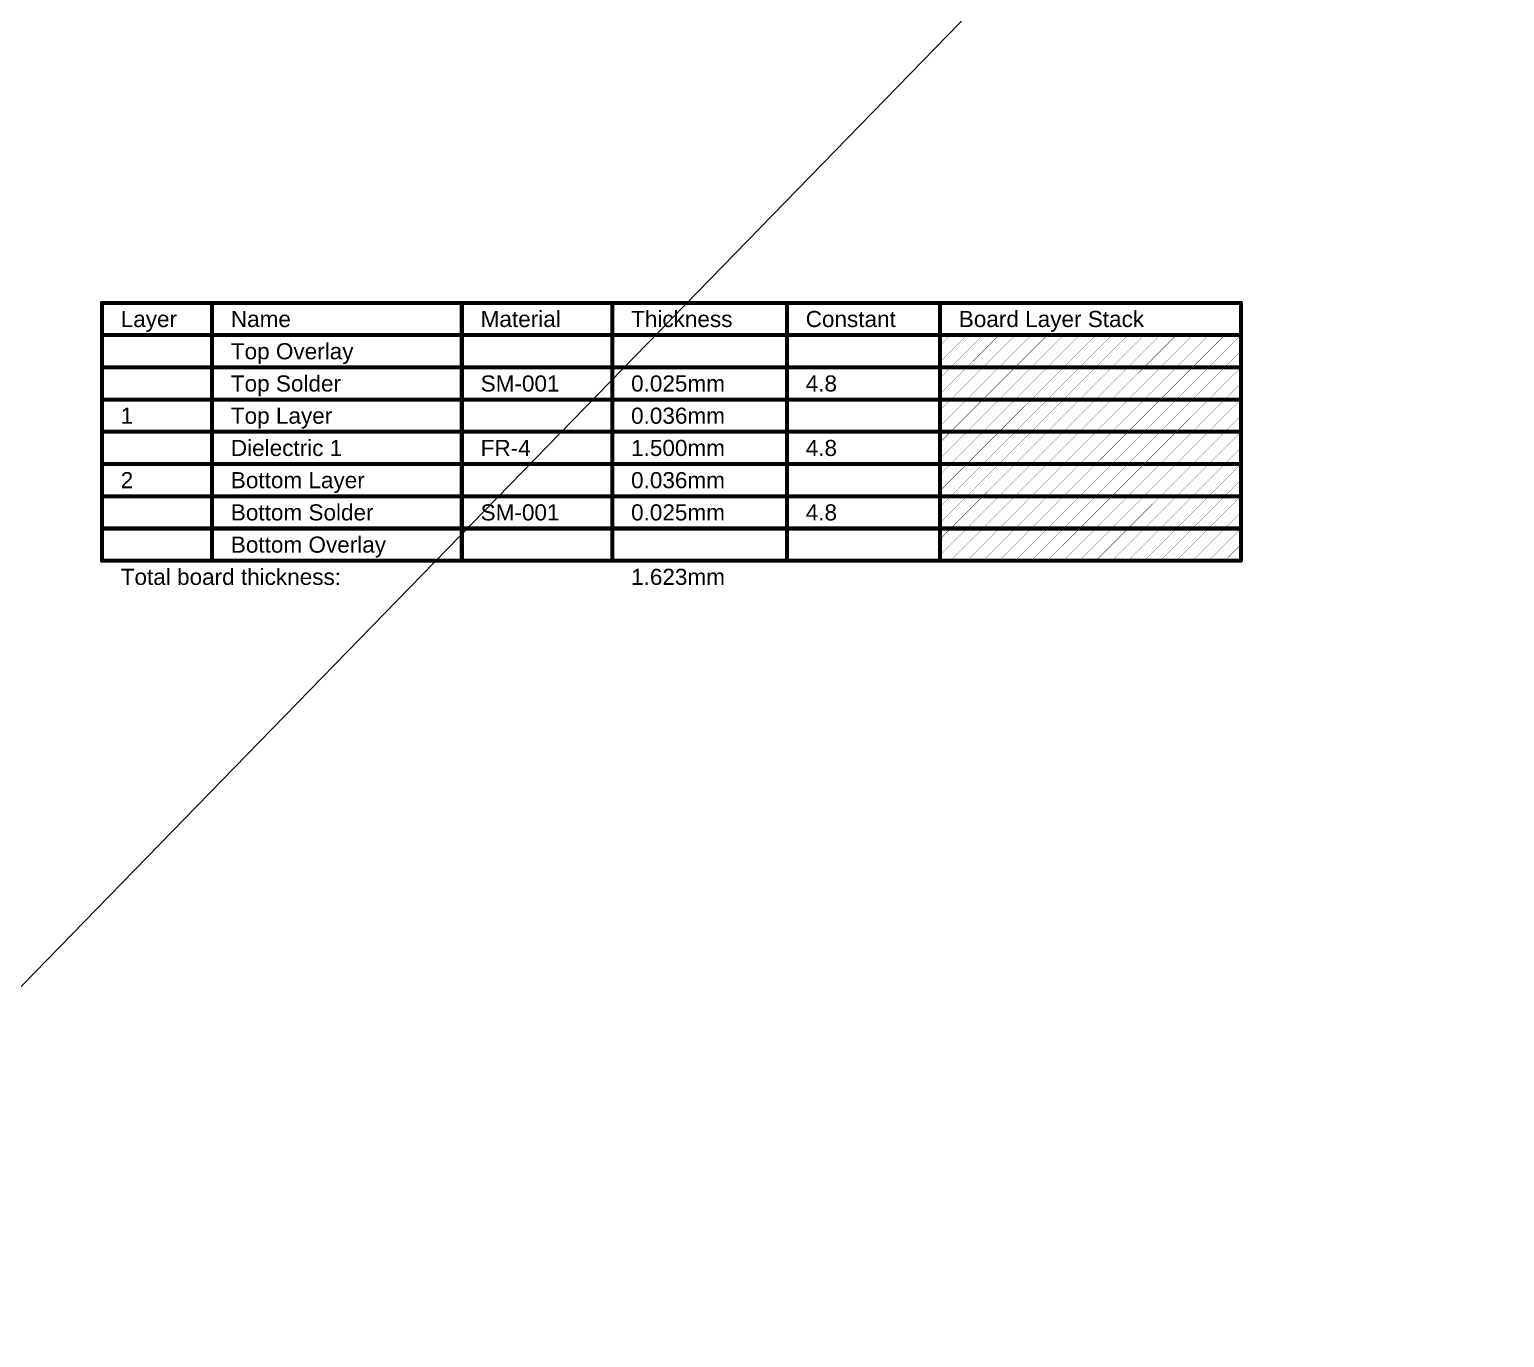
# Model space of a CAD drawing. Header units: inches. Extents: x -3 to 195, y 0 to 199.
# Drawn here: x 4.17 to 9.66, y 0.93 to 5.8 of the extents above; entities that cross this region are included whole.
import ezdxf

# ---------------------------------------------------------------- set-up
doc = ezdxf.new("R2010")
doc.units = ezdxf.units.IN
doc.header["$MEASUREMENT"] = 0
doc.layers.add('Fabrication', color=76, linetype='Continuous')
doc.layers.add('Top Solder', color=216, linetype='Continuous')
doc.styles.add('Arial', font='', dxfattribs={"height": 0.2})
doc.styles.get('Arial').set_extended_font_data('Arial')

# ---------------------------------------------------------------- blocks, each defined once
blk = doc.blocks.new('P____DI_3333_8_81')
at = {"layer": 'Top Solder'}
blk.add_line((0.004, 0.0488), (-197.8284, 192.6649), dxfattribs=at)

msp = doc.modelspace()

# ---------------------------------------------------------------- linework, layer by layer
at = {"layer": 'Fabrication'}
for points, const_width in [([(4.4401, 3.825), (4.4401, 4.785)], 0.015), ([(4.4401, 4.785), (8.679, 4.785)], 0.015), ([(4.85, 3.825), (4.85, 4.785)], 0.015), ([(5.7797, 3.825), (5.7797, 4.785)], 0.015), ([(6.3396, 3.825), (6.3396, 4.785)], 0.015), ([(6.9894, 3.825), (6.9894, 4.785)], 0.015), ([(7.5593, 3.825), (7.5593, 4.785)], 0.015), ([(8.679, 3.825), (8.679, 4.785)], 0.015), ([(4.4401, 4.665), (8.679, 4.665)], 0.015), ([(7.5593, 4.6253), (7.599, 4.665)], 0.001), ([(7.5593, 4.5653), (7.659, 4.665)], 0.001), ([(7.599, 4.545), (7.719, 4.665)], 0.001), ([(7.659, 4.545), (7.779, 4.665)], 0.001), ([(7.719, 4.545), (7.839, 4.665)], 0.001), ([(7.779, 4.545), (7.899, 4.665)], 0.001), ([(7.839, 4.545), (7.959, 4.665)], 0.001), ([(7.899, 4.545), (8.019, 4.665)], 0.001), ([(7.959, 4.545), (8.079, 4.665)], 0.001), ([(8.019, 4.545), (8.139, 4.665)], 0.001), ([(8.079, 4.545), (8.199, 4.665)], 0.001), ([(8.139, 4.545), (8.259, 4.665)], 0.001), ([(8.199, 4.545), (8.319, 4.665)], 0.001), ([(8.259, 4.545), (8.379, 4.665)], 0.001), ([(8.319, 4.545), (8.439, 4.665)], 0.001), ([(8.379, 4.545), (8.499, 4.665)], 0.001), ([(8.439, 4.545), (8.559, 4.665)], 0.001), ([(8.499, 4.545), (8.619, 4.665)], 0.001), ([(8.559, 4.545), (8.679, 4.665)], 0.001), ([(8.619, 4.545), (8.679, 4.605)], 0.001), ([(4.4401, 4.545), (4.85, 4.545)], 0.015), ([(4.85, 4.545), (5.7797, 4.545)], 0.015), ([(5.7797, 4.545), (6.3396, 4.545)], 0.015), ([(6.3396, 4.545), (6.9894, 4.545)], 0.015), ([(6.9894, 4.545), (7.5593, 4.545)], 0.015), ([(7.5593, 4.545), (8.679, 4.545)], 0.015), ([(7.5593, 4.5053), (7.599, 4.545)], 0.001), ([(7.5593, 4.4453), (7.659, 4.545)], 0.001), ([(7.599, 4.425), (7.719, 4.545)], 0.001), ([(7.659, 4.425), (7.779, 4.545)], 0.001), ([(7.719, 4.425), (7.839, 4.545)], 0.001), ([(7.779, 4.425), (7.899, 4.545)], 0.001), ([(7.839, 4.425), (7.959, 4.545)], 0.001), ([(7.899, 4.425), (8.019, 4.545)], 0.001), ([(7.959, 4.425), (8.079, 4.545)], 0.001), ([(8.019, 4.425), (8.139, 4.545)], 0.001), ([(8.079, 4.425), (8.199, 4.545)], 0.001), ([(8.139, 4.425), (8.259, 4.545)], 0.001), ([(8.199, 4.425), (8.319, 4.545)], 0.001), ([(8.259, 4.425), (8.379, 4.545)], 0.001), ([(8.319, 4.425), (8.439, 4.545)], 0.001), ([(8.379, 4.425), (8.499, 4.545)], 0.001), ([(8.439, 4.425), (8.559, 4.545)], 0.001), ([(8.499, 4.425), (8.619, 4.545)], 0.001), ([(8.559, 4.425), (8.679, 4.545)], 0.001), ([(8.619, 4.425), (8.679, 4.485)], 0.001), ([(4.4401, 4.425), (4.85, 4.425)], 0.015), ([(4.85, 4.425), (5.7797, 4.425)], 0.015), ([(5.7797, 4.425), (6.3396, 4.425)], 0.015), ([(6.3396, 4.425), (6.9894, 4.425)], 0.015), ([(6.9894, 4.425), (7.5593, 4.425)], 0.015), ([(7.5593, 4.425), (8.679, 4.425)], 0.015), ([(7.5593, 4.3853), (7.599, 4.425)], 0.001), ([(7.5593, 4.3253), (7.659, 4.425)], 0.001), ([(7.599, 4.305), (7.719, 4.425)], 0.001), ([(7.659, 4.305), (7.779, 4.425)], 0.001), ([(7.719, 4.305), (7.839, 4.425)], 0.001), ([(7.779, 4.305), (7.899, 4.425)], 0.001), ([(7.839, 4.305), (7.959, 4.425)], 0.001), ([(7.899, 4.305), (8.019, 4.425)], 0.001), ([(7.959, 4.305), (8.079, 4.425)], 0.001), ([(8.019, 4.305), (8.139, 4.425)], 0.001), ([(8.079, 4.305), (8.199, 4.425)], 0.001), ([(8.139, 4.305), (8.259, 4.425)], 0.001), ([(8.199, 4.305), (8.319, 4.425)], 0.001), ([(8.259, 4.305), (8.379, 4.425)], 0.001), ([(8.319, 4.305), (8.439, 4.425)], 0.001), ([(8.379, 4.305), (8.499, 4.425)], 0.001), ([(8.439, 4.305), (8.559, 4.425)], 0.001), ([(8.499, 4.305), (8.619, 4.425)], 0.001), ([(8.559, 4.305), (8.679, 4.425)], 0.001), ([(8.619, 4.305), (8.679, 4.365)], 0.001), ([(4.4401, 4.305), (4.85, 4.305)], 0.015), ([(4.85, 4.305), (5.7797, 4.305)], 0.015), ([(5.7797, 4.305), (6.3396, 4.305)], 0.015), ([(6.3396, 4.305), (6.9894, 4.305)], 0.015), ([(6.9894, 4.305), (7.5593, 4.305)], 0.015), ([(7.5593, 4.305), (8.679, 4.305)], 0.015), ([(7.5593, 4.2653), (7.599, 4.305)], 0.001), ([(7.5593, 4.2053), (7.659, 4.305)], 0.001), ([(7.599, 4.185), (7.719, 4.305)], 0.001), ([(7.659, 4.185), (7.779, 4.305)], 0.001), ([(7.719, 4.185), (7.839, 4.305)], 0.001), ([(7.779, 4.185), (7.899, 4.305)], 0.001), ([(7.839, 4.185), (7.959, 4.305)], 0.001), ([(7.899, 4.185), (8.019, 4.305)], 0.001), ([(7.959, 4.185), (8.079, 4.305)], 0.001), ([(8.019, 4.185), (8.139, 4.305)], 0.001), ([(8.079, 4.185), (8.199, 4.305)], 0.001), ([(8.139, 4.185), (8.259, 4.305)], 0.001), ([(8.199, 4.185), (8.319, 4.305)], 0.001), ([(8.259, 4.185), (8.379, 4.305)], 0.001), ([(8.319, 4.185), (8.439, 4.305)], 0.001), ([(8.379, 4.185), (8.499, 4.305)], 0.001), ([(8.439, 4.185), (8.559, 4.305)], 0.001), ([(8.499, 4.185), (8.619, 4.305)], 0.001), ([(8.559, 4.185), (8.679, 4.305)], 0.001), ([(8.619, 4.185), (8.679, 4.245)], 0.001), ([(4.4401, 4.185), (4.85, 4.185)], 0.015), ([(4.85, 4.185), (5.7797, 4.185)], 0.015), ([(5.7797, 4.185), (6.3396, 4.185)], 0.015), ([(6.3396, 4.185), (6.9894, 4.185)], 0.015), ([(6.9894, 4.185), (7.5593, 4.185)], 0.015), ([(7.5593, 4.185), (8.679, 4.185)], 0.015), ([(7.5593, 4.1453), (7.599, 4.185)], 0.001), ([(7.5593, 4.0853), (7.659, 4.185)], 0.001), ([(7.599, 4.065), (7.719, 4.185)], 0.001), ([(7.659, 4.065), (7.779, 4.185)], 0.001), ([(7.719, 4.065), (7.839, 4.185)], 0.001), ([(7.779, 4.065), (7.899, 4.185)], 0.001), ([(7.839, 4.065), (7.959, 4.185)], 0.001), ([(7.899, 4.065), (8.019, 4.185)], 0.001), ([(7.959, 4.065), (8.079, 4.185)], 0.001), ([(8.019, 4.065), (8.139, 4.185)], 0.001), ([(8.079, 4.065), (8.199, 4.185)], 0.001), ([(8.139, 4.065), (8.259, 4.185)], 0.001), ([(8.199, 4.065), (8.319, 4.185)], 0.001), ([(8.259, 4.065), (8.379, 4.185)], 0.001), ([(8.319, 4.065), (8.439, 4.185)], 0.001), ([(8.379, 4.065), (8.499, 4.185)], 0.001), ([(8.439, 4.065), (8.559, 4.185)], 0.001), ([(8.499, 4.065), (8.619, 4.185)], 0.001), ([(8.559, 4.065), (8.679, 4.185)], 0.001), ([(8.619, 4.065), (8.679, 4.125)], 0.001), ([(4.4401, 4.065), (4.85, 4.065)], 0.015), ([(4.85, 4.065), (5.7797, 4.065)], 0.015), ([(5.7797, 4.065), (6.3396, 4.065)], 0.015), ([(6.3396, 4.065), (6.9894, 4.065)], 0.015), ([(6.9894, 4.065), (7.5593, 4.065)], 0.015), ([(7.5593, 4.065), (8.679, 4.065)], 0.015), ([(7.5593, 4.0253), (7.599, 4.065)], 0.001), ([(7.5593, 3.9653), (7.659, 4.065)], 0.001), ([(7.599, 3.945), (7.719, 4.065)], 0.001), ([(7.659, 3.945), (7.779, 4.065)], 0.001), ([(7.719, 3.945), (7.839, 4.065)], 0.001), ([(7.779, 3.945), (7.899, 4.065)], 0.001), ([(7.839, 3.945), (7.959, 4.065)], 0.001), ([(7.899, 3.945), (8.019, 4.065)], 0.001), ([(7.959, 3.945), (8.079, 4.065)], 0.001), ([(8.019, 3.945), (8.139, 4.065)], 0.001), ([(8.079, 3.945), (8.199, 4.065)], 0.001), ([(8.139, 3.945), (8.259, 4.065)], 0.001), ([(8.199, 3.945), (8.319, 4.065)], 0.001), ([(8.259, 3.945), (8.379, 4.065)], 0.001), ([(8.319, 3.945), (8.439, 4.065)], 0.001), ([(8.379, 3.945), (8.499, 4.065)], 0.001), ([(8.439, 3.945), (8.559, 4.065)], 0.001), ([(8.499, 3.945), (8.619, 4.065)], 0.001), ([(8.559, 3.945), (8.679, 4.065)], 0.001), ([(4.4401, 3.945), (4.85, 3.945)], 0.015), ([(4.85, 3.945), (5.7797, 3.945)], 0.015), ([(5.7797, 3.945), (6.3396, 3.945)], 0.015), ([(6.3396, 3.945), (6.9894, 3.945)], 0.015), ([(6.9894, 3.945), (7.5593, 3.945)], 0.015), ([(7.5593, 3.945), (8.679, 3.945)], 0.015), ([(8.619, 3.945), (8.679, 4.005)], 0.001), ([(7.5593, 3.9053), (7.599, 3.945)], 0.001), ([(7.5593, 3.8453), (7.659, 3.945)], 0.001), ([(7.599, 3.825), (7.719, 3.945)], 0.001), ([(7.659, 3.825), (7.779, 3.945)], 0.001), ([(7.719, 3.825), (7.839, 3.945)], 0.001), ([(7.779, 3.825), (7.899, 3.945)], 0.001), ([(7.839, 3.825), (7.959, 3.945)], 0.001), ([(7.899, 3.825), (8.019, 3.945)], 0.001), ([(7.959, 3.825), (8.079, 3.945)], 0.001), ([(8.019, 3.825), (8.139, 3.945)], 0.001), ([(8.079, 3.825), (8.199, 3.945)], 0.001), ([(8.139, 3.825), (8.259, 3.945)], 0.001), ([(8.199, 3.825), (8.319, 3.945)], 0.001), ([(8.259, 3.825), (8.379, 3.945)], 0.001), ([(8.319, 3.825), (8.439, 3.945)], 0.001), ([(8.379, 3.825), (8.499, 3.945)], 0.001), ([(8.439, 3.825), (8.559, 3.945)], 0.001), ([(8.499, 3.825), (8.619, 3.945)], 0.001), ([(8.559, 3.825), (8.679, 3.945)], 0.001), ([(8.619, 3.825), (8.679, 3.885)], 0.001), ([(4.4401, 3.825), (4.85, 3.825)], 0.015), ([(4.85, 3.825), (5.7797, 3.825)], 0.015), ([(5.7797, 3.825), (6.3396, 3.825)], 0.015), ([(6.3396, 3.825), (6.9894, 3.825)], 0.015), ([(6.9894, 3.825), (7.5593, 3.825)], 0.015), ([(7.5593, 3.825), (8.679, 3.825)], 0.015)]:
    msp.add_lwpolyline(points, dxfattribs=dict(at, const_width=const_width))
for points, const_width in [([(4.4363, 4.785, 1), (4.4438, 4.785, 1)], 0.0075), ([(4.4363, 4.785, 1), (4.4438, 4.785, 1)], 0.0075), ([(4.8463, 4.785, 1), (4.8537, 4.785, 1)], 0.0075), ([(5.776, 4.785, 1), (5.7835, 4.785, 1)], 0.0075), ([(6.3359, 4.785, 1), (6.3434, 4.785, 1)], 0.0075), ([(6.9857, 4.785, 1), (6.9932, 4.785, 1)], 0.0075), ([(7.5556, 4.785, 1), (7.5631, 4.785, 1)], 0.0075), ([(8.6752, 4.785, 1), (8.6827, 4.785, 1)], 0.0075), ([(8.6752, 4.785, 1), (8.6827, 4.785, 1)], 0.0075), ([(4.4363, 4.665, 1), (4.4438, 4.665, 1)], 0.0075), ([(8.6752, 4.665, 1), (8.6827, 4.665, 1)], 0.0075), ([(7.5591, 4.6253, 1), (7.5596, 4.6253, 1)], 0.0005), ([(7.5987, 4.665, 1), (7.5992, 4.665, 1)], 0.0005), ([(7.6587, 4.665, 1), (7.6592, 4.665, 1)], 0.0005), ([(7.7187, 4.665, 1), (7.7192, 4.665, 1)], 0.0005), ([(7.7787, 4.665, 1), (7.7792, 4.665, 1)], 0.0005), ([(7.8387, 4.665, 1), (7.8392, 4.665, 1)], 0.0005), ([(7.8987, 4.665, 1), (7.8992, 4.665, 1)], 0.0005), ([(7.9587, 4.665, 1), (7.9592, 4.665, 1)], 0.0005), ([(8.0187, 4.665, 1), (8.0192, 4.665, 1)], 0.0005), ([(8.0787, 4.665, 1), (8.0792, 4.665, 1)], 0.0005), ([(8.1387, 4.665, 1), (8.1392, 4.665, 1)], 0.0005), ([(8.1987, 4.665, 1), (8.1992, 4.665, 1)], 0.0005), ([(8.2587, 4.665, 1), (8.2592, 4.665, 1)], 0.0005), ([(8.3187, 4.665, 1), (8.3192, 4.665, 1)], 0.0005), ([(8.3787, 4.665, 1), (8.3792, 4.665, 1)], 0.0005), ([(8.4387, 4.665, 1), (8.4392, 4.665, 1)], 0.0005), ([(8.4987, 4.665, 1), (8.4992, 4.665, 1)], 0.0005), ([(8.5587, 4.665, 1), (8.5592, 4.665, 1)], 0.0005), ([(8.6187, 4.665, 1), (8.6192, 4.665, 1)], 0.0005), ([(8.6787, 4.665, 1), (8.6792, 4.665, 1)], 0.0005), ([(7.5591, 4.5653, 1), (7.5596, 4.5653, 1)], 0.0005), ([(8.6787, 4.605, 1), (8.6792, 4.605, 1)], 0.0005), ([(4.4363, 4.545, 1), (4.4438, 4.545, 1)], 0.0075), ([(4.8463, 4.545, 1), (4.8537, 4.545, 1)], 0.0075), ([(4.8463, 4.545, 1), (4.8537, 4.545, 1)], 0.0075), ([(5.776, 4.545, 1), (5.7835, 4.545, 1)], 0.0075), ([(5.776, 4.545, 1), (5.7835, 4.545, 1)], 0.0075), ([(6.3359, 4.545, 1), (6.3434, 4.545, 1)], 0.0075), ([(6.3359, 4.545, 1), (6.3434, 4.545, 1)], 0.0075), ([(6.9857, 4.545, 1), (6.9932, 4.545, 1)], 0.0075), ([(6.9857, 4.545, 1), (6.9932, 4.545, 1)], 0.0075), ([(7.5556, 4.545, 1), (7.5631, 4.545, 1)], 0.0075), ([(7.5556, 4.545, 1), (7.5631, 4.545, 1)], 0.0075), ([(7.5591, 4.5053, 1), (7.5596, 4.5053, 1)], 0.0005), ([(7.5987, 4.545, 1), (7.5992, 4.545, 1)], 0.0005), ([(7.5987, 4.545, 1), (7.5992, 4.545, 1)], 0.0005), ([(7.6587, 4.545, 1), (7.6592, 4.545, 1)], 0.0005), ([(7.6587, 4.545, 1), (7.6592, 4.545, 1)], 0.0005), ([(7.7187, 4.545, 1), (7.7192, 4.545, 1)], 0.0005), ([(7.7187, 4.545, 1), (7.7192, 4.545, 1)], 0.0005), ([(7.7787, 4.545, 1), (7.7792, 4.545, 1)], 0.0005), ([(7.7787, 4.545, 1), (7.7792, 4.545, 1)], 0.0005), ([(7.8387, 4.545, 1), (7.8392, 4.545, 1)], 0.0005), ([(7.8387, 4.545, 1), (7.8392, 4.545, 1)], 0.0005), ([(7.8987, 4.545, 1), (7.8992, 4.545, 1)], 0.0005), ([(7.8987, 4.545, 1), (7.8992, 4.545, 1)], 0.0005), ([(7.9587, 4.545, 1), (7.9592, 4.545, 1)], 0.0005), ([(7.9587, 4.545, 1), (7.9592, 4.545, 1)], 0.0005), ([(8.0187, 4.545, 1), (8.0192, 4.545, 1)], 0.0005), ([(8.0187, 4.545, 1), (8.0192, 4.545, 1)], 0.0005), ([(8.0787, 4.545, 1), (8.0792, 4.545, 1)], 0.0005), ([(8.0787, 4.545, 1), (8.0792, 4.545, 1)], 0.0005), ([(8.1387, 4.545, 1), (8.1392, 4.545, 1)], 0.0005), ([(8.1387, 4.545, 1), (8.1392, 4.545, 1)], 0.0005), ([(8.1987, 4.545, 1), (8.1992, 4.545, 1)], 0.0005), ([(8.1987, 4.545, 1), (8.1992, 4.545, 1)], 0.0005), ([(8.2587, 4.545, 1), (8.2592, 4.545, 1)], 0.0005), ([(8.2587, 4.545, 1), (8.2592, 4.545, 1)], 0.0005), ([(8.3187, 4.545, 1), (8.3192, 4.545, 1)], 0.0005), ([(8.3187, 4.545, 1), (8.3192, 4.545, 1)], 0.0005), ([(8.3787, 4.545, 1), (8.3792, 4.545, 1)], 0.0005), ([(8.3787, 4.545, 1), (8.3792, 4.545, 1)], 0.0005), ([(8.4387, 4.545, 1), (8.4392, 4.545, 1)], 0.0005), ([(8.4387, 4.545, 1), (8.4392, 4.545, 1)], 0.0005), ([(8.4987, 4.545, 1), (8.4992, 4.545, 1)], 0.0005), ([(8.4987, 4.545, 1), (8.4992, 4.545, 1)], 0.0005), ([(8.5587, 4.545, 1), (8.5592, 4.545, 1)], 0.0005), ([(8.5587, 4.545, 1), (8.5592, 4.545, 1)], 0.0005), ([(8.6187, 4.545, 1), (8.6192, 4.545, 1)], 0.0005), ([(8.6187, 4.545, 1), (8.6192, 4.545, 1)], 0.0005), ([(8.6752, 4.545, 1), (8.6827, 4.545, 1)], 0.0075), ([(8.6787, 4.545, 1), (8.6792, 4.545, 1)], 0.0005), ([(8.6787, 4.485, 1), (8.6792, 4.485, 1)], 0.0005), ([(4.4363, 4.425, 1), (4.4438, 4.425, 1)], 0.0075), ([(4.8463, 4.425, 1), (4.8537, 4.425, 1)], 0.0075), ([(4.8463, 4.425, 1), (4.8537, 4.425, 1)], 0.0075), ([(5.776, 4.425, 1), (5.7835, 4.425, 1)], 0.0075), ([(5.776, 4.425, 1), (5.7835, 4.425, 1)], 0.0075), ([(6.3359, 4.425, 1), (6.3434, 4.425, 1)], 0.0075), ([(6.3359, 4.425, 1), (6.3434, 4.425, 1)], 0.0075), ([(6.9857, 4.425, 1), (6.9932, 4.425, 1)], 0.0075), ([(6.9857, 4.425, 1), (6.9932, 4.425, 1)], 0.0075), ([(7.5556, 4.425, 1), (7.5631, 4.425, 1)], 0.0075), ([(7.5556, 4.425, 1), (7.5631, 4.425, 1)], 0.0075), ([(7.5591, 4.4453, 1), (7.5596, 4.4453, 1)], 0.0005), ([(7.5987, 4.425, 1), (7.5992, 4.425, 1)], 0.0005), ([(7.5987, 4.425, 1), (7.5992, 4.425, 1)], 0.0005), ([(7.6587, 4.425, 1), (7.6592, 4.425, 1)], 0.0005), ([(7.6587, 4.425, 1), (7.6592, 4.425, 1)], 0.0005), ([(7.7187, 4.425, 1), (7.7192, 4.425, 1)], 0.0005), ([(7.7187, 4.425, 1), (7.7192, 4.425, 1)], 0.0005), ([(7.7787, 4.425, 1), (7.7792, 4.425, 1)], 0.0005), ([(7.7787, 4.425, 1), (7.7792, 4.425, 1)], 0.0005), ([(7.8387, 4.425, 1), (7.8392, 4.425, 1)], 0.0005), ([(7.8387, 4.425, 1), (7.8392, 4.425, 1)], 0.0005), ([(7.8987, 4.425, 1), (7.8992, 4.425, 1)], 0.0005), ([(7.8987, 4.425, 1), (7.8992, 4.425, 1)], 0.0005), ([(7.9587, 4.425, 1), (7.9592, 4.425, 1)], 0.0005), ([(7.9587, 4.425, 1), (7.9592, 4.425, 1)], 0.0005), ([(8.0187, 4.425, 1), (8.0192, 4.425, 1)], 0.0005), ([(8.0187, 4.425, 1), (8.0192, 4.425, 1)], 0.0005), ([(8.0787, 4.425, 1), (8.0792, 4.425, 1)], 0.0005), ([(8.0787, 4.425, 1), (8.0792, 4.425, 1)], 0.0005), ([(8.1387, 4.425, 1), (8.1392, 4.425, 1)], 0.0005), ([(8.1387, 4.425, 1), (8.1392, 4.425, 1)], 0.0005), ([(8.1987, 4.425, 1), (8.1992, 4.425, 1)], 0.0005), ([(8.1987, 4.425, 1), (8.1992, 4.425, 1)], 0.0005), ([(8.2587, 4.425, 1), (8.2592, 4.425, 1)], 0.0005), ([(8.2587, 4.425, 1), (8.2592, 4.425, 1)], 0.0005), ([(8.3187, 4.425, 1), (8.3192, 4.425, 1)], 0.0005), ([(8.3187, 4.425, 1), (8.3192, 4.425, 1)], 0.0005), ([(8.3787, 4.425, 1), (8.3792, 4.425, 1)], 0.0005), ([(8.3787, 4.425, 1), (8.3792, 4.425, 1)], 0.0005), ([(8.4387, 4.425, 1), (8.4392, 4.425, 1)], 0.0005), ([(8.4387, 4.425, 1), (8.4392, 4.425, 1)], 0.0005), ([(8.4987, 4.425, 1), (8.4992, 4.425, 1)], 0.0005), ([(8.4987, 4.425, 1), (8.4992, 4.425, 1)], 0.0005), ([(8.5587, 4.425, 1), (8.5592, 4.425, 1)], 0.0005), ([(8.5587, 4.425, 1), (8.5592, 4.425, 1)], 0.0005), ([(8.6187, 4.425, 1), (8.6192, 4.425, 1)], 0.0005), ([(8.6187, 4.425, 1), (8.6192, 4.425, 1)], 0.0005), ([(8.6752, 4.425, 1), (8.6827, 4.425, 1)], 0.0075), ([(8.6787, 4.425, 1), (8.6792, 4.425, 1)], 0.0005), ([(7.5591, 4.3853, 1), (7.5596, 4.3853, 1)], 0.0005), ([(8.6787, 4.365, 1), (8.6792, 4.365, 1)], 0.0005), ([(4.4363, 4.305, 1), (4.4438, 4.305, 1)], 0.0075), ([(4.8463, 4.305, 1), (4.8537, 4.305, 1)], 0.0075), ([(4.8463, 4.305, 1), (4.8537, 4.305, 1)], 0.0075), ([(5.776, 4.305, 1), (5.7835, 4.305, 1)], 0.0075), ([(5.776, 4.305, 1), (5.7835, 4.305, 1)], 0.0075), ([(6.3359, 4.305, 1), (6.3434, 4.305, 1)], 0.0075), ([(6.3359, 4.305, 1), (6.3434, 4.305, 1)], 0.0075), ([(6.9857, 4.305, 1), (6.9932, 4.305, 1)], 0.0075), ([(6.9857, 4.305, 1), (6.9932, 4.305, 1)], 0.0075), ([(7.5556, 4.305, 1), (7.5631, 4.305, 1)], 0.0075), ([(7.5556, 4.305, 1), (7.5631, 4.305, 1)], 0.0075), ([(7.5591, 4.3253, 1), (7.5596, 4.3253, 1)], 0.0005), ([(7.5987, 4.305, 1), (7.5992, 4.305, 1)], 0.0005), ([(7.5987, 4.305, 1), (7.5992, 4.305, 1)], 0.0005), ([(7.6587, 4.305, 1), (7.6592, 4.305, 1)], 0.0005), ([(7.6587, 4.305, 1), (7.6592, 4.305, 1)], 0.0005), ([(7.7187, 4.305, 1), (7.7192, 4.305, 1)], 0.0005), ([(7.7187, 4.305, 1), (7.7192, 4.305, 1)], 0.0005), ([(7.7787, 4.305, 1), (7.7792, 4.305, 1)], 0.0005), ([(7.7787, 4.305, 1), (7.7792, 4.305, 1)], 0.0005), ([(7.8387, 4.305, 1), (7.8392, 4.305, 1)], 0.0005), ([(7.8387, 4.305, 1), (7.8392, 4.305, 1)], 0.0005), ([(7.8987, 4.305, 1), (7.8992, 4.305, 1)], 0.0005), ([(7.8987, 4.305, 1), (7.8992, 4.305, 1)], 0.0005), ([(7.9587, 4.305, 1), (7.9592, 4.305, 1)], 0.0005), ([(7.9587, 4.305, 1), (7.9592, 4.305, 1)], 0.0005), ([(8.0187, 4.305, 1), (8.0192, 4.305, 1)], 0.0005), ([(8.0187, 4.305, 1), (8.0192, 4.305, 1)], 0.0005), ([(8.0787, 4.305, 1), (8.0792, 4.305, 1)], 0.0005), ([(8.0787, 4.305, 1), (8.0792, 4.305, 1)], 0.0005), ([(8.1387, 4.305, 1), (8.1392, 4.305, 1)], 0.0005), ([(8.1387, 4.305, 1), (8.1392, 4.305, 1)], 0.0005), ([(8.1987, 4.305, 1), (8.1992, 4.305, 1)], 0.0005), ([(8.1987, 4.305, 1), (8.1992, 4.305, 1)], 0.0005), ([(8.2587, 4.305, 1), (8.2592, 4.305, 1)], 0.0005), ([(8.2587, 4.305, 1), (8.2592, 4.305, 1)], 0.0005), ([(8.3187, 4.305, 1), (8.3192, 4.305, 1)], 0.0005), ([(8.3187, 4.305, 1), (8.3192, 4.305, 1)], 0.0005), ([(8.3787, 4.305, 1), (8.3792, 4.305, 1)], 0.0005), ([(8.3787, 4.305, 1), (8.3792, 4.305, 1)], 0.0005), ([(8.4387, 4.305, 1), (8.4392, 4.305, 1)], 0.0005), ([(8.4387, 4.305, 1), (8.4392, 4.305, 1)], 0.0005), ([(8.4987, 4.305, 1), (8.4992, 4.305, 1)], 0.0005), ([(8.4987, 4.305, 1), (8.4992, 4.305, 1)], 0.0005), ([(8.5587, 4.305, 1), (8.5592, 4.305, 1)], 0.0005), ([(8.5587, 4.305, 1), (8.5592, 4.305, 1)], 0.0005), ([(8.6187, 4.305, 1), (8.6192, 4.305, 1)], 0.0005), ([(8.6187, 4.305, 1), (8.6192, 4.305, 1)], 0.0005), ([(8.6752, 4.305, 1), (8.6827, 4.305, 1)], 0.0075), ([(8.6787, 4.305, 1), (8.6792, 4.305, 1)], 0.0005), ([(7.5591, 4.2653, 1), (7.5596, 4.2653, 1)], 0.0005), ([(8.6787, 4.245, 1), (8.6792, 4.245, 1)], 0.0005), ([(4.4363, 4.185, 1), (4.4438, 4.185, 1)], 0.0075), ([(4.8463, 4.185, 1), (4.8537, 4.185, 1)], 0.0075), ([(4.8463, 4.185, 1), (4.8537, 4.185, 1)], 0.0075), ([(5.776, 4.185, 1), (5.7835, 4.185, 1)], 0.0075), ([(5.776, 4.185, 1), (5.7835, 4.185, 1)], 0.0075), ([(6.3359, 4.185, 1), (6.3434, 4.185, 1)], 0.0075), ([(6.3359, 4.185, 1), (6.3434, 4.185, 1)], 0.0075), ([(6.9857, 4.185, 1), (6.9932, 4.185, 1)], 0.0075), ([(6.9857, 4.185, 1), (6.9932, 4.185, 1)], 0.0075), ([(7.5556, 4.185, 1), (7.5631, 4.185, 1)], 0.0075), ([(7.5556, 4.185, 1), (7.5631, 4.185, 1)], 0.0075), ([(7.5591, 4.2053, 1), (7.5596, 4.2053, 1)], 0.0005), ([(7.5987, 4.185, 1), (7.5992, 4.185, 1)], 0.0005), ([(7.5987, 4.185, 1), (7.5992, 4.185, 1)], 0.0005), ([(7.6587, 4.185, 1), (7.6592, 4.185, 1)], 0.0005), ([(7.6587, 4.185, 1), (7.6592, 4.185, 1)], 0.0005), ([(7.7187, 4.185, 1), (7.7192, 4.185, 1)], 0.0005), ([(7.7187, 4.185, 1), (7.7192, 4.185, 1)], 0.0005), ([(7.7787, 4.185, 1), (7.7792, 4.185, 1)], 0.0005), ([(7.7787, 4.185, 1), (7.7792, 4.185, 1)], 0.0005), ([(7.8387, 4.185, 1), (7.8392, 4.185, 1)], 0.0005), ([(7.8387, 4.185, 1), (7.8392, 4.185, 1)], 0.0005), ([(7.8987, 4.185, 1), (7.8992, 4.185, 1)], 0.0005), ([(7.8987, 4.185, 1), (7.8992, 4.185, 1)], 0.0005), ([(7.9587, 4.185, 1), (7.9592, 4.185, 1)], 0.0005), ([(7.9587, 4.185, 1), (7.9592, 4.185, 1)], 0.0005), ([(8.0187, 4.185, 1), (8.0192, 4.185, 1)], 0.0005), ([(8.0187, 4.185, 1), (8.0192, 4.185, 1)], 0.0005), ([(8.0787, 4.185, 1), (8.0792, 4.185, 1)], 0.0005), ([(8.0787, 4.185, 1), (8.0792, 4.185, 1)], 0.0005), ([(8.1387, 4.185, 1), (8.1392, 4.185, 1)], 0.0005), ([(8.1387, 4.185, 1), (8.1392, 4.185, 1)], 0.0005), ([(8.1987, 4.185, 1), (8.1992, 4.185, 1)], 0.0005), ([(8.1987, 4.185, 1), (8.1992, 4.185, 1)], 0.0005), ([(8.2587, 4.185, 1), (8.2592, 4.185, 1)], 0.0005), ([(8.2587, 4.185, 1), (8.2592, 4.185, 1)], 0.0005), ([(8.3187, 4.185, 1), (8.3192, 4.185, 1)], 0.0005), ([(8.3187, 4.185, 1), (8.3192, 4.185, 1)], 0.0005), ([(8.3787, 4.185, 1), (8.3792, 4.185, 1)], 0.0005), ([(8.3787, 4.185, 1), (8.3792, 4.185, 1)], 0.0005), ([(8.4387, 4.185, 1), (8.4392, 4.185, 1)], 0.0005), ([(8.4387, 4.185, 1), (8.4392, 4.185, 1)], 0.0005), ([(8.4987, 4.185, 1), (8.4992, 4.185, 1)], 0.0005), ([(8.4987, 4.185, 1), (8.4992, 4.185, 1)], 0.0005), ([(8.5587, 4.185, 1), (8.5592, 4.185, 1)], 0.0005), ([(8.5587, 4.185, 1), (8.5592, 4.185, 1)], 0.0005), ([(8.6187, 4.185, 1), (8.6192, 4.185, 1)], 0.0005), ([(8.6187, 4.185, 1), (8.6192, 4.185, 1)], 0.0005), ([(8.6752, 4.185, 1), (8.6827, 4.185, 1)], 0.0075), ([(8.6787, 4.185, 1), (8.6792, 4.185, 1)], 0.0005), ([(7.5591, 4.1453, 1), (7.5596, 4.1453, 1)], 0.0005), ([(8.6787, 4.125, 1), (8.6792, 4.125, 1)], 0.0005), ([(4.4363, 4.065, 1), (4.4438, 4.065, 1)], 0.0075), ([(4.8463, 4.065, 1), (4.8537, 4.065, 1)], 0.0075), ([(4.8463, 4.065, 1), (4.8537, 4.065, 1)], 0.0075), ([(5.776, 4.065, 1), (5.7835, 4.065, 1)], 0.0075), ([(5.776, 4.065, 1), (5.7835, 4.065, 1)], 0.0075), ([(6.3359, 4.065, 1), (6.3434, 4.065, 1)], 0.0075), ([(6.3359, 4.065, 1), (6.3434, 4.065, 1)], 0.0075), ([(6.9857, 4.065, 1), (6.9932, 4.065, 1)], 0.0075), ([(6.9857, 4.065, 1), (6.9932, 4.065, 1)], 0.0075), ([(7.5556, 4.065, 1), (7.5631, 4.065, 1)], 0.0075), ([(7.5556, 4.065, 1), (7.5631, 4.065, 1)], 0.0075), ([(7.5591, 4.0853, 1), (7.5596, 4.0853, 1)], 0.0005), ([(7.5987, 4.065, 1), (7.5992, 4.065, 1)], 0.0005), ([(7.5987, 4.065, 1), (7.5992, 4.065, 1)], 0.0005), ([(7.6587, 4.065, 1), (7.6592, 4.065, 1)], 0.0005), ([(7.6587, 4.065, 1), (7.6592, 4.065, 1)], 0.0005), ([(7.7187, 4.065, 1), (7.7192, 4.065, 1)], 0.0005), ([(7.7187, 4.065, 1), (7.7192, 4.065, 1)], 0.0005), ([(7.7787, 4.065, 1), (7.7792, 4.065, 1)], 0.0005), ([(7.7787, 4.065, 1), (7.7792, 4.065, 1)], 0.0005), ([(7.8387, 4.065, 1), (7.8392, 4.065, 1)], 0.0005), ([(7.8387, 4.065, 1), (7.8392, 4.065, 1)], 0.0005), ([(7.8987, 4.065, 1), (7.8992, 4.065, 1)], 0.0005), ([(7.8987, 4.065, 1), (7.8992, 4.065, 1)], 0.0005), ([(7.9587, 4.065, 1), (7.9592, 4.065, 1)], 0.0005), ([(7.9587, 4.065, 1), (7.9592, 4.065, 1)], 0.0005), ([(8.0187, 4.065, 1), (8.0192, 4.065, 1)], 0.0005), ([(8.0187, 4.065, 1), (8.0192, 4.065, 1)], 0.0005), ([(8.0787, 4.065, 1), (8.0792, 4.065, 1)], 0.0005), ([(8.0787, 4.065, 1), (8.0792, 4.065, 1)], 0.0005), ([(8.1387, 4.065, 1), (8.1392, 4.065, 1)], 0.0005), ([(8.1387, 4.065, 1), (8.1392, 4.065, 1)], 0.0005), ([(8.1987, 4.065, 1), (8.1992, 4.065, 1)], 0.0005), ([(8.1987, 4.065, 1), (8.1992, 4.065, 1)], 0.0005), ([(8.2587, 4.065, 1), (8.2592, 4.065, 1)], 0.0005), ([(8.2587, 4.065, 1), (8.2592, 4.065, 1)], 0.0005), ([(8.3187, 4.065, 1), (8.3192, 4.065, 1)], 0.0005), ([(8.3187, 4.065, 1), (8.3192, 4.065, 1)], 0.0005), ([(8.3787, 4.065, 1), (8.3792, 4.065, 1)], 0.0005), ([(8.3787, 4.065, 1), (8.3792, 4.065, 1)], 0.0005), ([(8.4387, 4.065, 1), (8.4392, 4.065, 1)], 0.0005), ([(8.4387, 4.065, 1), (8.4392, 4.065, 1)], 0.0005), ([(8.4987, 4.065, 1), (8.4992, 4.065, 1)], 0.0005), ([(8.4987, 4.065, 1), (8.4992, 4.065, 1)], 0.0005), ([(8.5587, 4.065, 1), (8.5592, 4.065, 1)], 0.0005), ([(8.5587, 4.065, 1), (8.5592, 4.065, 1)], 0.0005), ([(8.6187, 4.065, 1), (8.6192, 4.065, 1)], 0.0005), ([(8.6187, 4.065, 1), (8.6192, 4.065, 1)], 0.0005), ([(8.6752, 4.065, 1), (8.6827, 4.065, 1)], 0.0075), ([(8.6787, 4.065, 1), (8.6792, 4.065, 1)], 0.0005), ([(7.5591, 4.0253, 1), (7.5596, 4.0253, 1)], 0.0005), ([(4.4363, 3.945, 1), (4.4438, 3.945, 1)], 0.0075), ([(4.8463, 3.945, 1), (4.8537, 3.945, 1)], 0.0075), ([(4.8463, 3.945, 1), (4.8537, 3.945, 1)], 0.0075), ([(5.776, 3.945, 1), (5.7835, 3.945, 1)], 0.0075), ([(5.776, 3.945, 1), (5.7835, 3.945, 1)], 0.0075), ([(6.3359, 3.945, 1), (6.3434, 3.945, 1)], 0.0075), ([(6.3359, 3.945, 1), (6.3434, 3.945, 1)], 0.0075), ([(6.9857, 3.945, 1), (6.9932, 3.945, 1)], 0.0075), ([(6.9857, 3.945, 1), (6.9932, 3.945, 1)], 0.0075), ([(7.5556, 3.945, 1), (7.5631, 3.945, 1)], 0.0075), ([(7.5556, 3.945, 1), (7.5631, 3.945, 1)], 0.0075), ([(7.5591, 3.9653, 1), (7.5596, 3.9653, 1)], 0.0005), ([(8.6752, 3.945, 1), (8.6827, 3.945, 1)], 0.0075), ([(8.6787, 4.005, 1), (8.6792, 4.005, 1)], 0.0005), ([(7.5591, 3.9053, 1), (7.5596, 3.9053, 1)], 0.0005), ([(7.5987, 3.945, 1), (7.5992, 3.945, 1)], 0.0005), ([(7.5987, 3.945, 1), (7.5992, 3.945, 1)], 0.0005), ([(7.6587, 3.945, 1), (7.6592, 3.945, 1)], 0.0005), ([(7.6587, 3.945, 1), (7.6592, 3.945, 1)], 0.0005), ([(7.7187, 3.945, 1), (7.7192, 3.945, 1)], 0.0005), ([(7.7187, 3.945, 1), (7.7192, 3.945, 1)], 0.0005), ([(7.7787, 3.945, 1), (7.7792, 3.945, 1)], 0.0005), ([(7.7787, 3.945, 1), (7.7792, 3.945, 1)], 0.0005), ([(7.8387, 3.945, 1), (7.8392, 3.945, 1)], 0.0005), ([(7.8387, 3.945, 1), (7.8392, 3.945, 1)], 0.0005), ([(7.8987, 3.945, 1), (7.8992, 3.945, 1)], 0.0005), ([(7.8987, 3.945, 1), (7.8992, 3.945, 1)], 0.0005), ([(7.9587, 3.945, 1), (7.9592, 3.945, 1)], 0.0005), ([(7.9587, 3.945, 1), (7.9592, 3.945, 1)], 0.0005), ([(8.0187, 3.945, 1), (8.0192, 3.945, 1)], 0.0005), ([(8.0187, 3.945, 1), (8.0192, 3.945, 1)], 0.0005), ([(8.0787, 3.945, 1), (8.0792, 3.945, 1)], 0.0005), ([(8.0787, 3.945, 1), (8.0792, 3.945, 1)], 0.0005), ([(8.1387, 3.945, 1), (8.1392, 3.945, 1)], 0.0005), ([(8.1387, 3.945, 1), (8.1392, 3.945, 1)], 0.0005), ([(8.1987, 3.945, 1), (8.1992, 3.945, 1)], 0.0005), ([(8.1987, 3.945, 1), (8.1992, 3.945, 1)], 0.0005), ([(8.2587, 3.945, 1), (8.2592, 3.945, 1)], 0.0005), ([(8.2587, 3.945, 1), (8.2592, 3.945, 1)], 0.0005), ([(8.3187, 3.945, 1), (8.3192, 3.945, 1)], 0.0005), ([(8.3187, 3.945, 1), (8.3192, 3.945, 1)], 0.0005), ([(8.3787, 3.945, 1), (8.3792, 3.945, 1)], 0.0005), ([(8.3787, 3.945, 1), (8.3792, 3.945, 1)], 0.0005), ([(8.4387, 3.945, 1), (8.4392, 3.945, 1)], 0.0005), ([(8.4387, 3.945, 1), (8.4392, 3.945, 1)], 0.0005), ([(8.4987, 3.945, 1), (8.4992, 3.945, 1)], 0.0005), ([(8.4987, 3.945, 1), (8.4992, 3.945, 1)], 0.0005), ([(8.5587, 3.945, 1), (8.5592, 3.945, 1)], 0.0005), ([(8.5587, 3.945, 1), (8.5592, 3.945, 1)], 0.0005), ([(8.6187, 3.945, 1), (8.6192, 3.945, 1)], 0.0005), ([(8.6187, 3.945, 1), (8.6192, 3.945, 1)], 0.0005), ([(8.6787, 3.945, 1), (8.6792, 3.945, 1)], 0.0005), ([(7.5591, 3.8453, 1), (7.5596, 3.8453, 1)], 0.0005), ([(8.6787, 3.885, 1), (8.6792, 3.885, 1)], 0.0005), ([(4.4363, 3.825, 1), (4.4438, 3.825, 1)], 0.0075), ([(4.4363, 3.825, 1), (4.4438, 3.825, 1)], 0.0075), ([(4.8463, 3.825, 1), (4.8537, 3.825, 1)], 0.0075), ([(4.8463, 3.825, 1), (4.8537, 3.825, 1)], 0.0075), ([(4.8463, 3.825, 1), (4.8537, 3.825, 1)], 0.0075), ([(5.776, 3.825, 1), (5.7835, 3.825, 1)], 0.0075), ([(5.776, 3.825, 1), (5.7835, 3.825, 1)], 0.0075), ([(5.776, 3.825, 1), (5.7835, 3.825, 1)], 0.0075), ([(6.3359, 3.825, 1), (6.3434, 3.825, 1)], 0.0075), ([(6.3359, 3.825, 1), (6.3434, 3.825, 1)], 0.0075), ([(6.3359, 3.825, 1), (6.3434, 3.825, 1)], 0.0075), ([(6.9857, 3.825, 1), (6.9932, 3.825, 1)], 0.0075), ([(6.9857, 3.825, 1), (6.9932, 3.825, 1)], 0.0075), ([(6.9857, 3.825, 1), (6.9932, 3.825, 1)], 0.0075), ([(7.5556, 3.825, 1), (7.5631, 3.825, 1)], 0.0075), ([(7.5556, 3.825, 1), (7.5631, 3.825, 1)], 0.0075), ([(7.5556, 3.825, 1), (7.5631, 3.825, 1)], 0.0075), ([(7.5987, 3.825, 1), (7.5992, 3.825, 1)], 0.0005), ([(7.6587, 3.825, 1), (7.6592, 3.825, 1)], 0.0005), ([(7.7187, 3.825, 1), (7.7192, 3.825, 1)], 0.0005), ([(7.7787, 3.825, 1), (7.7792, 3.825, 1)], 0.0005), ([(7.8387, 3.825, 1), (7.8392, 3.825, 1)], 0.0005), ([(7.8987, 3.825, 1), (7.8992, 3.825, 1)], 0.0005), ([(7.9587, 3.825, 1), (7.9592, 3.825, 1)], 0.0005), ([(8.0187, 3.825, 1), (8.0192, 3.825, 1)], 0.0005), ([(8.0787, 3.825, 1), (8.0792, 3.825, 1)], 0.0005), ([(8.1387, 3.825, 1), (8.1392, 3.825, 1)], 0.0005), ([(8.1987, 3.825, 1), (8.1992, 3.825, 1)], 0.0005), ([(8.2587, 3.825, 1), (8.2592, 3.825, 1)], 0.0005), ([(8.3187, 3.825, 1), (8.3192, 3.825, 1)], 0.0005), ([(8.3787, 3.825, 1), (8.3792, 3.825, 1)], 0.0005), ([(8.4387, 3.825, 1), (8.4392, 3.825, 1)], 0.0005), ([(8.4987, 3.825, 1), (8.4992, 3.825, 1)], 0.0005), ([(8.5587, 3.825, 1), (8.5592, 3.825, 1)], 0.0005), ([(8.6187, 3.825, 1), (8.6192, 3.825, 1)], 0.0005), ([(8.6752, 3.825, 1), (8.6827, 3.825, 1)], 0.0075), ([(8.6752, 3.825, 1), (8.6827, 3.825, 1)], 0.0075)]:
    msp.add_lwpolyline(points, format="xyb", close=True, dxfattribs=dict(at, const_width=const_width))

# ---------------------------------------------------------------- block references
at = {"rotation": 270}
msp.add_blockref('P____DI_3333_8_81', (2.8181, 0.937), dxfattribs=at)

# ---------------------------------------------------------------- texts
at = {"layer": 'Fabrication', "style": 'Arial'}
for s, p in [('Layer', (4.5101, 4.695)), ('Name', (4.92, 4.695)), ('Material', (5.8497, 4.695)), ('Thickness', (6.4096, 4.695)), ('Constant', (7.0594, 4.695)), ('Board Layer Stack', (7.6293, 4.695)), ('Top Overlay', (4.92, 4.575)), ('Top Solder', (4.92, 4.455)), ('SM-001', (5.8497, 4.455)), ('0.025mm', (6.4096, 4.455)), ('4.8', (7.0594, 4.455)), ('1', (4.5101, 4.335)), ('Top Layer', (4.92, 4.335)), ('0.036mm', (6.4096, 4.335)), ('Dielectric 1', (4.92, 4.215)), ('FR-4', (5.8497, 4.215)), ('1.500mm', (6.4096, 4.215)), ('4.8', (7.0594, 4.215)), ('2', (4.5101, 4.095)), ('Bottom Layer', (4.92, 4.095)), ('0.036mm', (6.4096, 4.095)), ('Bottom Solder', (4.92, 3.975)), ('SM-001', (5.8497, 3.975)), ('0.025mm', (6.4096, 3.975)), ('4.8', (7.0594, 3.975)), ('Bottom Overlay', (4.92, 3.855)), ('Total board thickness:', (4.5101, 3.735)), ('1.623mm', (6.4096, 3.735))]:
    msp.add_text(s, height=0.06, dxfattribs=at).set_placement(p)

doc.saveas('drawing.dxf')
